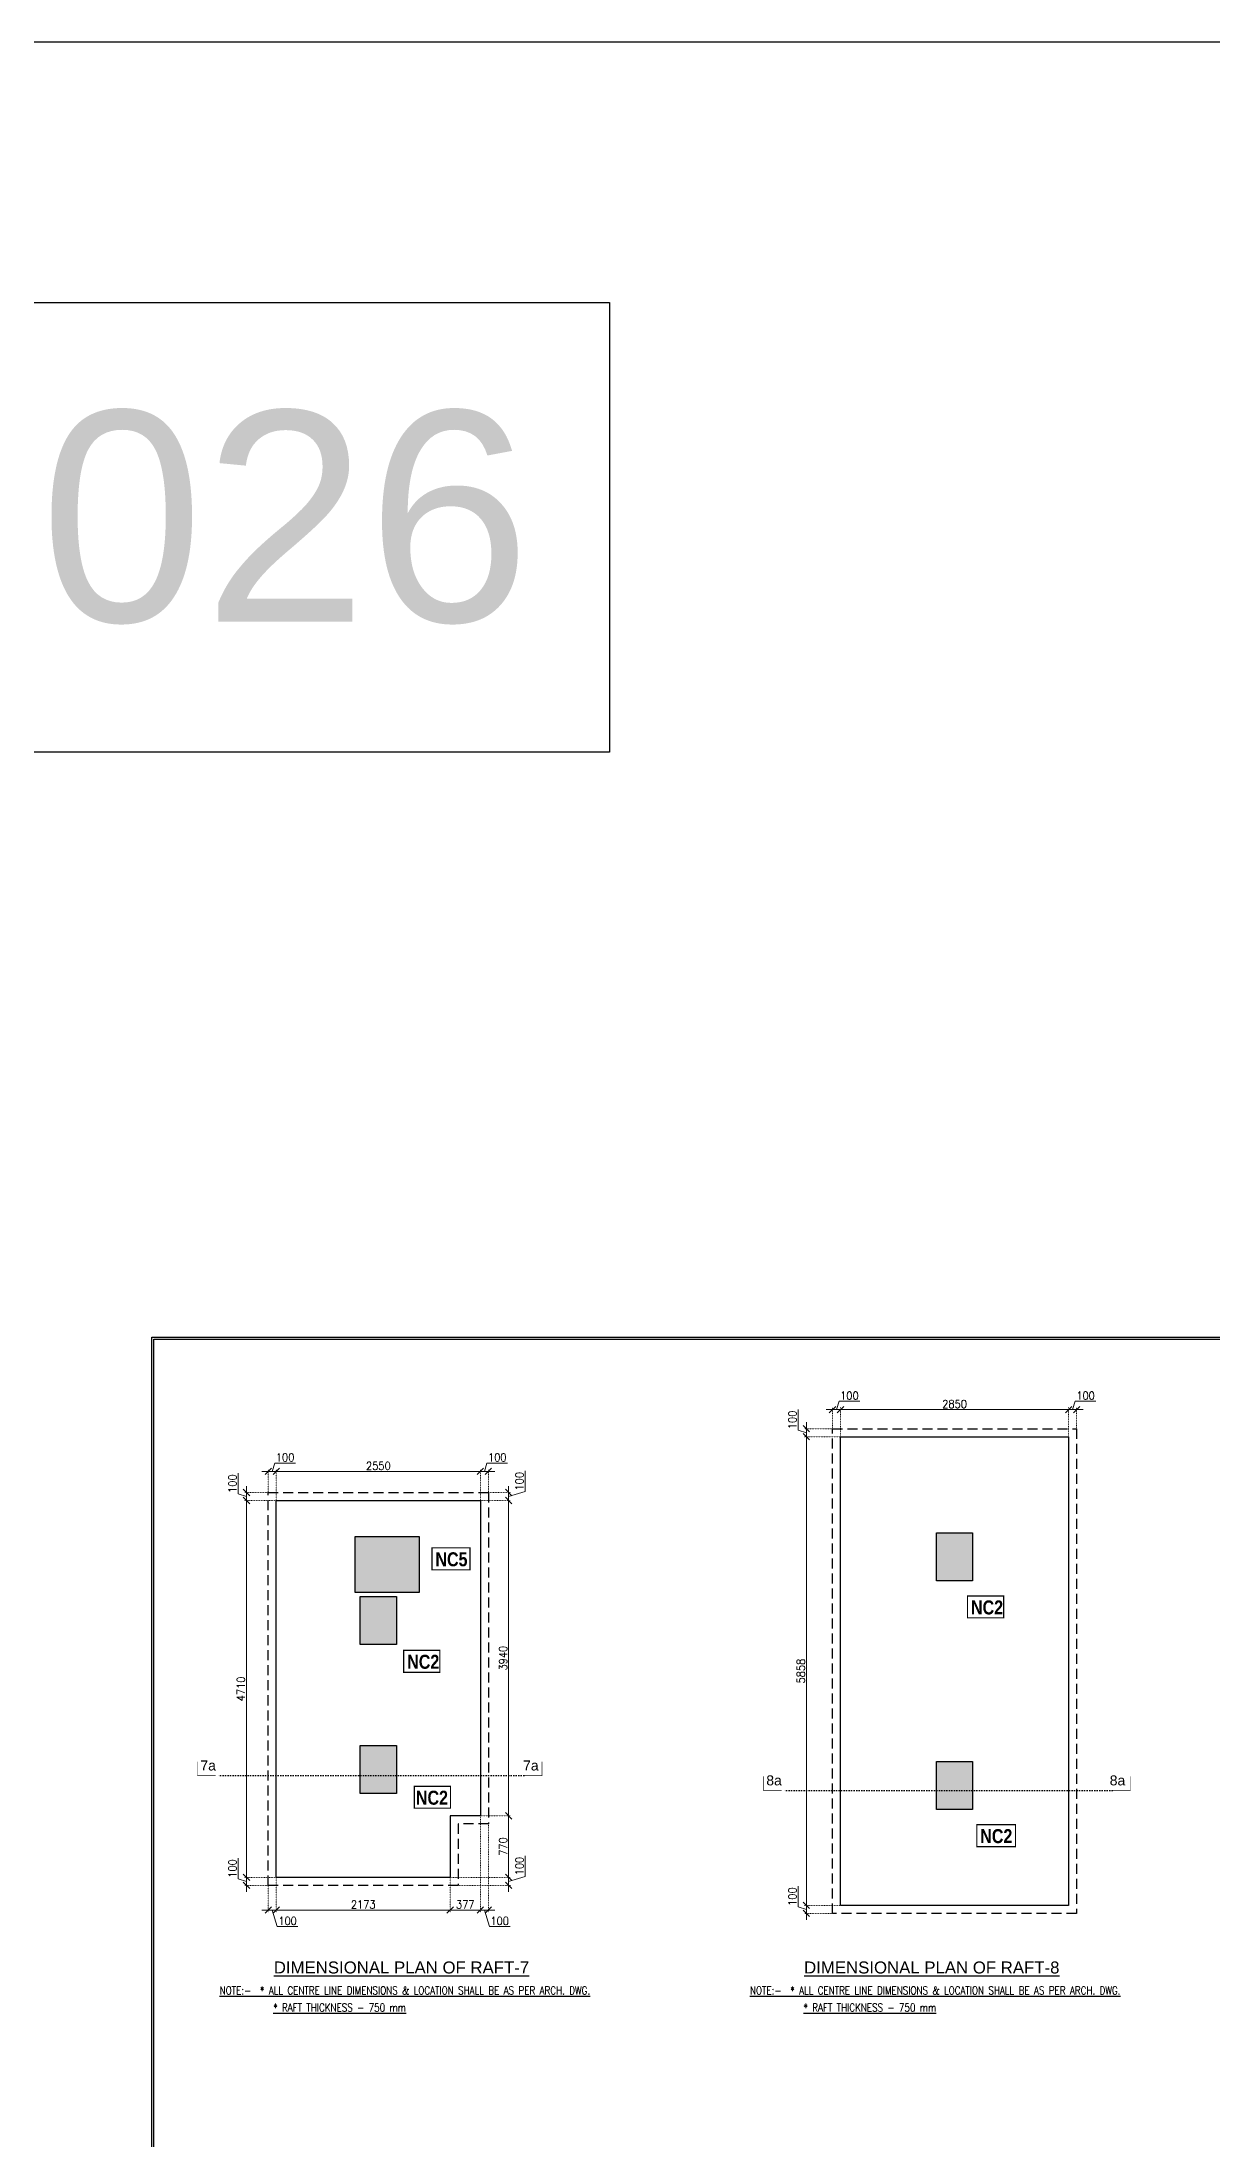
# Model space of a CAD drawing. Header units: millimetres. Extents: x 149548 to 2403857, y -1677380 to -1015873.
# Drawn here: x 2281519 to 2310755, y -1600729 to -1548312 of the extents above; entities that cross this region are included whole.
import ezdxf
from ezdxf.enums import TextEntityAlignment as Align

# ---------------------------------------------------------------- set-up
doc = ezdxf.new("R2010")
doc.units = ezdxf.units.MM
doc.header["$MEASUREMENT"] = 0
doc.header["$PDMODE"] = 98
doc.linetypes.add('DOT', pattern=[0.25, 0, -0.25])
doc.linetypes.add('HIDDEN', pattern=[0.375, 0.25, -0.125])
for name, color, linetype in [('Footing_ST', 241, 'Continuous'), ('Pcc_ST', 6, 'Continuous'), ('STR.COLUMN', 1, 'Continuous'), ('Text', 7, 'Continuous')]:
    doc.layers.add(name, color=color, linetype=linetype)
doc.layers.add('s-dm', color=171, linetype='Continuous', lineweight=15)
doc.layers.add('SEC. MARK', color=4, linetype='Continuous', lineweight=25)
doc.styles.add('arial', font='arial.ttf')
doc.styles.add('G3-TEXT', font='ARIALNB.TTF', dxfattribs={"height": 3})
doc.styles.add('PDF Arial', font='arial.ttf')
doc.styles.add('ROMANS', font='romans.shx')
doc.styles.add('RS', font='romans.shx', dxfattribs={"width": 0.9})
doc.dimstyles.new('Maheboob', dxfattribs={"dimtxt": 100, "dimasz": 100, "dimexe": 0, "dimexo": 0, "dimgap": 50, "dimtad": 1, "dimdec": 0, "dimdsep": 46, "dimtxsty": 'RS', "dimblk": 'ME', "dimcen": 225, "dimdle": 25, "dimclrd": 256, "dimclre": 256, "dimclrt": 7, "dimadec": 1, "dimazin": 1, "dimtfac": 1, "dimtdec": 0, "dimtmove": 0, "dimatfit": 0, "dimldrblk": 'ME', "dimfxl": 1, "dimlwd": -1, "dimlwe": -1, "dimarcsym": 0})

# ---------------------------------------------------------------- blocks, each defined once
blk = doc.blocks.new('_Oblique')
at = {"color": 0, "linetype": 'ByBlock', "lineweight": -2}
blk.add_line((-0.5, -0.5), (0.5, 0.5), dxfattribs=at)
blk = doc.blocks.new('*D152')
at = {"layer": 'Defpoints', "color": 0, "transparency": 16777216}
for p in [(2286630, -1594188), (2287174, -1594388), (2287374, -1594188)]:
    blk.add_point(p, dxfattribs=at)
at = {"layer": 's-dm', "transparency": 16777216}
for p, q in [((2286420, -1593708), (2286420, -1594225)), ((2286420, -1594225), (2286630, -1594288)), ((2286630, -1594188), (2286630, -1594028)), ((2286630, -1594438), (2286630, -1594138)), ((2286630, -1594388), (2286630, -1594548))]:
    blk.add_line(p, q, dxfattribs=at)
at = {"layer": 's-dm', "linetype": 'DOT', "transparency": 16777216}
for p, q in [((2287374, -1594188), (2286580, -1594188)), ((2287174, -1594388), (2286580, -1594388))]:
    blk.add_line(p, q, dxfattribs=at)
at = {"layer": 's-dm', "linetype": 'ByBlock', "transparency": 16777216, "xscale": 160, "yscale": 160, "zscale": 160}
for p, rotation in [((2286630, -1594188), 270), ((2286630, -1594388), 90)]:
    blk.add_blockref('_Oblique', p, dxfattribs=dict(at, rotation=rotation))
at = {"layer": 's-dm', "color": 7, "transparency": 16777216, "insert": (2286280, -1593966), "char_height": 200, "attachment_point": 5, "rotation": 90, "style": 'RS'}
blk.add_mtext('100', dxfattribs=at)
blk = doc.blocks.new('ME')
at = {"layer": 's-dm', "color": 2, "ltscale": 50}
for p, q in [((0, -1.04), (0, 1.04)), ((-1.04, 0), (1.04, 0))]:
    blk.add_line(p, q, dxfattribs=at)
blk.add_lwpolyline([(0.74, 0.74), (-0.74, -0.74)], dxfattribs=at)
blk = doc.blocks.new('*D153')
at = {"layer": 'Defpoints', "color": 0, "transparency": 16777216}
for p in [(2286630, -1584768), (2287374, -1584768), (2287374, -1594188)]:
    blk.add_point(p, dxfattribs=at)
at = {"layer": 's-dm', "linetype": 'DOT', "transparency": 16777216}
for p, q in [((2287374, -1584768), (2286580, -1584768)), ((2287374, -1594188), (2286580, -1594188))]:
    blk.add_line(p, q, dxfattribs=at)
at = {"layer": 's-dm', "transparency": 16777216}
blk.add_line((2286630, -1594238), (2286630, -1584718), dxfattribs=at)
at = {"layer": 's-dm', "linetype": 'ByBlock', "transparency": 16777216, "xscale": 160, "yscale": 160, "zscale": 160}
for p, rotation in [((2286630, -1584768), 90), ((2286630, -1594188), 270)]:
    blk.add_blockref('_Oblique', p, dxfattribs=dict(at, rotation=rotation))
at = {"layer": 's-dm', "color": 7, "transparency": 16777216, "insert": (2286490, -1589478), "char_height": 200, "attachment_point": 5, "rotation": 90, "style": 'RS'}
blk.add_mtext('4710', dxfattribs=at)
blk = doc.blocks.new('*D154')
at = {"layer": 'Defpoints', "color": 0, "transparency": 16777216}
for p in [(2286630, -1584568), (2287174, -1584568), (2287374, -1584768)]:
    blk.add_point(p, dxfattribs=at)
at = {"layer": 's-dm', "transparency": 16777216}
for p, q in [((2286420, -1584088), (2286420, -1584605)), ((2286630, -1584568), (2286630, -1584408)), ((2286630, -1584818), (2286630, -1584518)), ((2286420, -1584605), (2286630, -1584668)), ((2286630, -1584768), (2286630, -1584928))]:
    blk.add_line(p, q, dxfattribs=at)
at = {"layer": 's-dm', "linetype": 'DOT', "transparency": 16777216}
for p, q in [((2287174, -1584568), (2286580, -1584568)), ((2287374, -1584768), (2286580, -1584768))]:
    blk.add_line(p, q, dxfattribs=at)
at = {"layer": 's-dm', "linetype": 'ByBlock', "transparency": 16777216, "xscale": 160, "yscale": 160, "zscale": 160}
for p, rotation in [((2286630, -1584568), 270), ((2286630, -1584768), 90)]:
    blk.add_blockref('_Oblique', p, dxfattribs=dict(at, rotation=rotation))
at = {"layer": 's-dm', "color": 7, "transparency": 16777216, "insert": (2286280, -1584346), "char_height": 200, "attachment_point": 5, "rotation": 90, "style": 'RS'}
blk.add_mtext('100', dxfattribs=at)
blk = doc.blocks.new('*D155')
at = {"layer": 'Defpoints', "color": 0, "transparency": 16777216}
for p in [(2287374, -1584041), (2287174, -1584568), (2287374, -1584768)]:
    blk.add_point(p, dxfattribs=at)
at = {"layer": 's-dm', "transparency": 16777216}
for p, q in [((2287174, -1584041), (2287014, -1584041)), ((2287124, -1584041), (2287424, -1584041)), ((2287337, -1583831), (2287274, -1584041)), ((2287854, -1583831), (2287337, -1583831)), ((2287374, -1584041), (2287534, -1584041))]:
    blk.add_line(p, q, dxfattribs=at)
at = {"layer": 's-dm', "linetype": 'DOT', "transparency": 16777216}
for p, q in [((2287174, -1584568), (2287174, -1583991)), ((2287374, -1584768), (2287374, -1583991))]:
    blk.add_line(p, q, dxfattribs=at)
at = {"layer": 's-dm', "linetype": 'ByBlock', "transparency": 16777216, "xscale": 160, "yscale": 160, "zscale": 160}
blk.add_blockref('_Oblique', (2287174, -1584041), dxfattribs=at)
at = {"layer": 's-dm', "linetype": 'ByBlock', "transparency": 16777216, "xscale": 160, "yscale": 160, "zscale": 160, "rotation": 180}
blk.add_blockref('_Oblique', (2287374, -1584041), dxfattribs=at)
at = {"layer": 's-dm', "color": 7, "transparency": 16777216, "insert": (2287595, -1583691), "char_height": 200, "attachment_point": 5, "style": 'RS'}
blk.add_mtext('100', dxfattribs=at)
blk = doc.blocks.new('*D156')
at = {"layer": 'Defpoints', "color": 0, "transparency": 16777216}
for p in [(2292474, -1584041), (2287374, -1584768), (2292474, -1584768)]:
    blk.add_point(p, dxfattribs=at)
at = {"layer": 's-dm', "transparency": 16777216}
blk.add_line((2287324, -1584041), (2292524, -1584041), dxfattribs=at)
at = {"layer": 's-dm', "linetype": 'DOT', "transparency": 16777216}
for p, q in [((2287374, -1584768), (2287374, -1583991)), ((2292474, -1584768), (2292474, -1583991))]:
    blk.add_line(p, q, dxfattribs=at)
at = {"layer": 's-dm', "linetype": 'ByBlock', "transparency": 16777216, "xscale": 160, "yscale": 160, "zscale": 160, "rotation": 180}
blk.add_blockref('_Oblique', (2287374, -1584041), dxfattribs=at)
at = {"layer": 's-dm', "linetype": 'ByBlock', "transparency": 16777216, "xscale": 160, "yscale": 160, "zscale": 160}
blk.add_blockref('_Oblique', (2292474, -1584041), dxfattribs=at)
at = {"layer": 's-dm', "color": 7, "transparency": 16777216, "insert": (2289924, -1583901), "char_height": 200, "attachment_point": 5, "style": 'RS'}
blk.add_mtext('2550', dxfattribs=at)
blk = doc.blocks.new('*D157')
at = {"layer": 'Defpoints', "color": 0, "transparency": 16777216}
for p in [(2292674, -1584041), (2292674, -1584568), (2292474, -1584768)]:
    blk.add_point(p, dxfattribs=at)
at = {"layer": 's-dm', "transparency": 16777216}
for p, q in [((2292474, -1584041), (2292314, -1584041)), ((2292424, -1584041), (2292724, -1584041)), ((2292637, -1583831), (2292574, -1584041)), ((2293154, -1583831), (2292637, -1583831)), ((2292674, -1584041), (2292834, -1584041))]:
    blk.add_line(p, q, dxfattribs=at)
at = {"layer": 's-dm', "linetype": 'DOT', "transparency": 16777216}
for p, q in [((2292474, -1584768), (2292474, -1583991)), ((2292674, -1584568), (2292674, -1583991))]:
    blk.add_line(p, q, dxfattribs=at)
at = {"layer": 's-dm', "linetype": 'ByBlock', "transparency": 16777216, "xscale": 160, "yscale": 160, "zscale": 160}
blk.add_blockref('_Oblique', (2292474, -1584041), dxfattribs=at)
at = {"layer": 's-dm', "linetype": 'ByBlock', "transparency": 16777216, "xscale": 160, "yscale": 160, "zscale": 160, "rotation": 180}
blk.add_blockref('_Oblique', (2292674, -1584041), dxfattribs=at)
at = {"layer": 's-dm', "color": 7, "transparency": 16777216, "insert": (2292895, -1583691), "char_height": 200, "attachment_point": 5, "style": 'RS'}
blk.add_mtext('100', dxfattribs=at)
blk = doc.blocks.new('*D300')
at = {"layer": 'Defpoints', "color": 0, "transparency": 16777216}
for p in [(2300620, -1594890), (2301472, -1594890), (2301272, -1595090)]:
    blk.add_point(p, dxfattribs=at)
at = {"layer": 's-dm', "transparency": 16777216}
for p, q in [((2300410, -1594410), (2300410, -1594927)), ((2300410, -1594927), (2300620, -1594990)), ((2300620, -1594890), (2300620, -1594730)), ((2300620, -1595140), (2300620, -1594840)), ((2300620, -1595090), (2300620, -1595250))]:
    blk.add_line(p, q, dxfattribs=at)
at = {"layer": 's-dm', "linetype": 'DOT', "transparency": 16777216}
for p, q in [((2301472, -1594890), (2300570, -1594890)), ((2301272, -1595090), (2300570, -1595090))]:
    blk.add_line(p, q, dxfattribs=at)
at = {"layer": 's-dm', "linetype": 'ByBlock', "transparency": 16777216, "xscale": 160, "yscale": 160, "zscale": 160}
for p, rotation in [((2300620, -1594890), 270), ((2300620, -1595090), 90)]:
    blk.add_blockref('_Oblique', p, dxfattribs=dict(at, rotation=rotation))
at = {"layer": 's-dm', "color": 7, "transparency": 16777216, "insert": (2300270, -1594669), "char_height": 200, "attachment_point": 5, "rotation": 90, "style": 'RS'}
blk.add_mtext('100', dxfattribs=at)
blk = doc.blocks.new('*D301')
at = {"layer": 'Defpoints', "color": 0, "transparency": 16777216}
for p in [(2300620, -1583174), (2301472, -1583174), (2301472, -1594890)]:
    blk.add_point(p, dxfattribs=at)
at = {"layer": 's-dm', "linetype": 'DOT', "transparency": 16777216}
for p, q in [((2301472, -1583174), (2300570, -1583174)), ((2301472, -1594890), (2300570, -1594890))]:
    blk.add_line(p, q, dxfattribs=at)
at = {"layer": 's-dm', "transparency": 16777216}
blk.add_line((2300620, -1594940), (2300620, -1583124), dxfattribs=at)
at = {"layer": 's-dm', "linetype": 'ByBlock', "transparency": 16777216, "xscale": 160, "yscale": 160, "zscale": 160}
for p, rotation in [((2300620, -1583174), 90), ((2300620, -1594890), 270)]:
    blk.add_blockref('_Oblique', p, dxfattribs=dict(at, rotation=rotation))
at = {"layer": 's-dm', "color": 7, "transparency": 16777216, "insert": (2300480, -1589032), "char_height": 200, "attachment_point": 5, "rotation": 90, "style": 'RS'}
blk.add_mtext('5858', dxfattribs=at)
blk = doc.blocks.new('*D302')
at = {"layer": 'Defpoints', "color": 0, "transparency": 16777216}
for p in [(2300620, -1582974), (2301272, -1582974), (2301472, -1583174)]:
    blk.add_point(p, dxfattribs=at)
at = {"layer": 's-dm', "transparency": 16777216}
for p, q in [((2300410, -1582494), (2300410, -1583011)), ((2300620, -1582974), (2300620, -1582814)), ((2300620, -1583224), (2300620, -1582924)), ((2300410, -1583011), (2300620, -1583074)), ((2300620, -1583174), (2300620, -1583334))]:
    blk.add_line(p, q, dxfattribs=at)
at = {"layer": 's-dm', "linetype": 'DOT', "transparency": 16777216}
for p, q in [((2301272, -1582974), (2300570, -1582974)), ((2301472, -1583174), (2300570, -1583174))]:
    blk.add_line(p, q, dxfattribs=at)
at = {"layer": 's-dm', "linetype": 'ByBlock', "transparency": 16777216, "xscale": 160, "yscale": 160, "zscale": 160}
for p, rotation in [((2300620, -1582974), 270), ((2300620, -1583174), 90)]:
    blk.add_blockref('_Oblique', p, dxfattribs=dict(at, rotation=rotation))
at = {"layer": 's-dm', "color": 7, "transparency": 16777216, "insert": (2300270, -1582753), "char_height": 200, "attachment_point": 5, "rotation": 90, "style": 'RS'}
blk.add_mtext('100', dxfattribs=at)
blk = doc.blocks.new('*D303')
at = {"layer": 'Defpoints', "color": 0, "transparency": 16777216}
for p in [(2301272, -1582974), (2301472, -1582497), (2301472, -1583174)]:
    blk.add_point(p, dxfattribs=at)
at = {"layer": 's-dm', "linetype": 'DOT', "transparency": 16777216}
for p, q in [((2301272, -1582974), (2301272, -1582447)), ((2301472, -1583174), (2301472, -1582447))]:
    blk.add_line(p, q, dxfattribs=at)
at = {"layer": 's-dm', "transparency": 16777216}
for p, q in [((2301435, -1582287), (2301372, -1582497)), ((2301952, -1582287), (2301435, -1582287)), ((2301272, -1582497), (2301112, -1582497)), ((2301222, -1582497), (2301522, -1582497)), ((2301472, -1582497), (2301632, -1582497))]:
    blk.add_line(p, q, dxfattribs=at)
at = {"layer": 's-dm', "linetype": 'ByBlock', "transparency": 16777216, "xscale": 160, "yscale": 160, "zscale": 160}
blk.add_blockref('_Oblique', (2301272, -1582497), dxfattribs=at)
at = {"layer": 's-dm', "linetype": 'ByBlock', "transparency": 16777216, "xscale": 160, "yscale": 160, "zscale": 160, "rotation": 180}
blk.add_blockref('_Oblique', (2301472, -1582497), dxfattribs=at)
at = {"layer": 's-dm', "color": 7, "transparency": 16777216, "insert": (2301694, -1582147), "char_height": 200, "attachment_point": 5, "style": 'RS'}
blk.add_mtext('100', dxfattribs=at)
blk = doc.blocks.new('*D304')
at = {"layer": 'Defpoints', "color": 0, "transparency": 16777216}
for p in [(2307172, -1582497), (2301472, -1583174), (2307172, -1583174)]:
    blk.add_point(p, dxfattribs=at)
at = {"layer": 's-dm', "linetype": 'DOT', "transparency": 16777216}
for p, q in [((2301472, -1583174), (2301472, -1582447)), ((2307172, -1583174), (2307172, -1582447))]:
    blk.add_line(p, q, dxfattribs=at)
at = {"layer": 's-dm', "transparency": 16777216}
blk.add_line((2301422, -1582497), (2307222, -1582497), dxfattribs=at)
at = {"layer": 's-dm', "linetype": 'ByBlock', "transparency": 16777216, "xscale": 160, "yscale": 160, "zscale": 160, "rotation": 180}
blk.add_blockref('_Oblique', (2301472, -1582497), dxfattribs=at)
at = {"layer": 's-dm', "linetype": 'ByBlock', "transparency": 16777216, "xscale": 160, "yscale": 160, "zscale": 160}
blk.add_blockref('_Oblique', (2307172, -1582497), dxfattribs=at)
at = {"layer": 's-dm', "color": 7, "transparency": 16777216, "insert": (2304322, -1582357), "char_height": 200, "attachment_point": 5, "style": 'RS'}
blk.add_mtext('2850', dxfattribs=at)
blk = doc.blocks.new('*D169')
at = {"layer": 'Defpoints', "color": 0, "transparency": 16777216}
for p in [(2307372, -1582497), (2307372, -1582974), (2307172, -1583174)]:
    blk.add_point(p, dxfattribs=at)
at = {"layer": 's-dm', "linetype": 'DOT', "transparency": 16777216}
for p, q in [((2307172, -1583174), (2307172, -1582447)), ((2307372, -1582974), (2307372, -1582447))]:
    blk.add_line(p, q, dxfattribs=at)
at = {"layer": 's-dm', "transparency": 16777216}
for p, q in [((2307335, -1582287), (2307272, -1582497)), ((2307852, -1582287), (2307335, -1582287)), ((2307172, -1582497), (2307012, -1582497)), ((2307122, -1582497), (2307422, -1582497)), ((2307372, -1582497), (2307532, -1582497))]:
    blk.add_line(p, q, dxfattribs=at)
at = {"layer": 's-dm', "linetype": 'ByBlock', "transparency": 16777216, "xscale": 160, "yscale": 160, "zscale": 160}
blk.add_blockref('_Oblique', (2307172, -1582497), dxfattribs=at)
at = {"layer": 's-dm', "linetype": 'ByBlock', "transparency": 16777216, "xscale": 160, "yscale": 160, "zscale": 160, "rotation": 180}
blk.add_blockref('_Oblique', (2307372, -1582497), dxfattribs=at)
at = {"layer": 's-dm', "color": 7, "transparency": 16777216, "insert": (2307594, -1582147), "char_height": 200, "attachment_point": 5, "style": 'RS'}
blk.add_mtext('100', dxfattribs=at)
blk = doc.blocks.new('*D180')
at = {"layer": 'Defpoints', "color": 0, "transparency": 16777216}
for p in [(2287174, -1594388), (2287374, -1594188), (2287374, -1595006)]:
    blk.add_point(p, dxfattribs=at)
at = {"layer": 's-dm', "linetype": 'DOT', "transparency": 16777216}
for p, q in [((2287174, -1594388), (2287174, -1595056)), ((2287374, -1594188), (2287374, -1595056))]:
    blk.add_line(p, q, dxfattribs=at)
at = {"layer": 's-dm', "transparency": 16777216}
for p, q in [((2287174, -1595006), (2287014, -1595006)), ((2287124, -1595006), (2287424, -1595006)), ((2287397, -1595416), (2287274, -1595006)), ((2287374, -1595006), (2287534, -1595006)), ((2287914, -1595416), (2287397, -1595416))]:
    blk.add_line(p, q, dxfattribs=at)
at = {"layer": 's-dm', "linetype": 'ByBlock', "transparency": 16777216, "xscale": 160, "yscale": 160, "zscale": 160}
blk.add_blockref('_Oblique', (2287174, -1595006), dxfattribs=at)
at = {"layer": 's-dm', "linetype": 'ByBlock', "transparency": 16777216, "xscale": 160, "yscale": 160, "zscale": 160, "rotation": 180}
blk.add_blockref('_Oblique', (2287374, -1595006), dxfattribs=at)
at = {"layer": 's-dm', "color": 7, "transparency": 16777216, "insert": (2287655, -1595276), "char_height": 200, "attachment_point": 5, "style": 'RS'}
blk.add_mtext('100', dxfattribs=at)
blk = doc.blocks.new('*D181')
at = {"layer": 'Defpoints', "color": 0, "transparency": 16777216}
for p in [(2287374, -1594188), (2291719, -1594188), (2291719, -1595006)]:
    blk.add_point(p, dxfattribs=at)
at = {"layer": 's-dm', "linetype": 'DOT', "transparency": 16777216}
for p, q in [((2287374, -1594188), (2287374, -1595056)), ((2291719, -1594188), (2291719, -1595056))]:
    blk.add_line(p, q, dxfattribs=at)
at = {"layer": 's-dm', "transparency": 16777216}
blk.add_line((2287324, -1595006), (2291769, -1595006), dxfattribs=at)
at = {"layer": 's-dm', "linetype": 'ByBlock', "transparency": 16777216, "xscale": 160, "yscale": 160, "zscale": 160, "rotation": 180}
blk.add_blockref('_Oblique', (2287374, -1595006), dxfattribs=at)
at = {"layer": 's-dm', "linetype": 'ByBlock', "transparency": 16777216, "xscale": 160, "yscale": 160, "zscale": 160}
blk.add_blockref('_Oblique', (2291719, -1595006), dxfattribs=at)
at = {"layer": 's-dm', "color": 7, "transparency": 16777216, "insert": (2289546, -1594866), "char_height": 200, "attachment_point": 5, "style": 'RS'}
blk.add_mtext('2173', dxfattribs=at)
blk = doc.blocks.new('*D76')
at = {"layer": 'Defpoints', "color": 0, "transparency": 16777216}
for p in [(2292474, -1592649), (2291719, -1594188), (2292474, -1595006)]:
    blk.add_point(p, dxfattribs=at)
at = {"layer": 's-dm', "linetype": 'DOT', "transparency": 16777216}
for p, q in [((2292474, -1592649), (2292474, -1595056)), ((2291719, -1594188), (2291719, -1595056))]:
    blk.add_line(p, q, dxfattribs=at)
at = {"layer": 's-dm', "transparency": 16777216}
blk.add_line((2291669, -1595006), (2292524, -1595006), dxfattribs=at)
at = {"layer": 's-dm', "linetype": 'ByBlock', "transparency": 16777216, "xscale": 160, "yscale": 160, "zscale": 160, "rotation": 180}
blk.add_blockref('_Oblique', (2291719, -1595006), dxfattribs=at)
at = {"layer": 's-dm', "linetype": 'ByBlock', "transparency": 16777216, "xscale": 160, "yscale": 160, "zscale": 160}
blk.add_blockref('_Oblique', (2292474, -1595006), dxfattribs=at)
at = {"layer": 's-dm', "color": 7, "transparency": 16777216, "insert": (2292096, -1594866), "char_height": 200, "attachment_point": 5, "style": 'RS'}
blk.add_mtext('377', dxfattribs=at)
blk = doc.blocks.new('*D182')
at = {"layer": 'Defpoints', "color": 0, "transparency": 16777216}
for p in [(2292474, -1592649), (2292674, -1592849), (2292674, -1595006)]:
    blk.add_point(p, dxfattribs=at)
at = {"layer": 's-dm', "linetype": 'DOT', "transparency": 16777216}
for p, q in [((2292474, -1592649), (2292474, -1595056)), ((2292674, -1592849), (2292674, -1595056))]:
    blk.add_line(p, q, dxfattribs=at)
at = {"layer": 's-dm', "transparency": 16777216}
for p, q in [((2292474, -1595006), (2292314, -1595006)), ((2292424, -1595006), (2292724, -1595006)), ((2292697, -1595416), (2292574, -1595006)), ((2292674, -1595006), (2292834, -1595006)), ((2293214, -1595416), (2292697, -1595416))]:
    blk.add_line(p, q, dxfattribs=at)
at = {"layer": 's-dm', "linetype": 'ByBlock', "transparency": 16777216, "xscale": 160, "yscale": 160, "zscale": 160}
blk.add_blockref('_Oblique', (2292474, -1595006), dxfattribs=at)
at = {"layer": 's-dm', "linetype": 'ByBlock', "transparency": 16777216, "xscale": 160, "yscale": 160, "zscale": 160, "rotation": 180}
blk.add_blockref('_Oblique', (2292674, -1595006), dxfattribs=at)
at = {"layer": 's-dm', "color": 7, "transparency": 16777216, "insert": (2292955, -1595276), "char_height": 200, "attachment_point": 5, "style": 'RS'}
blk.add_mtext('100', dxfattribs=at)
blk = doc.blocks.new('*D183')
at = {"layer": 'Defpoints', "color": 0, "transparency": 16777216}
for p in [(2291719, -1592649), (2293180, -1592649), (2291719, -1594188)]:
    blk.add_point(p, dxfattribs=at)
at = {"layer": 's-dm', "linetype": 'DOT', "transparency": 16777216}
for p, q in [((2291719, -1592649), (2293230, -1592649)), ((2291719, -1594188), (2293230, -1594188))]:
    blk.add_line(p, q, dxfattribs=at)
at = {"layer": 's-dm', "transparency": 16777216}
blk.add_line((2293180, -1594238), (2293180, -1592599), dxfattribs=at)
at = {"layer": 's-dm', "linetype": 'ByBlock', "transparency": 16777216, "xscale": 160, "yscale": 160, "zscale": 160}
for p, rotation in [((2293180, -1592649), 90), ((2293180, -1594188), 270)]:
    blk.add_blockref('_Oblique', p, dxfattribs=dict(at, rotation=rotation))
at = {"layer": 's-dm', "color": 7, "transparency": 16777216, "insert": (2293040, -1593418), "char_height": 200, "attachment_point": 5, "rotation": 90, "style": 'RS'}
blk.add_mtext('770', dxfattribs=at)
blk = doc.blocks.new('*D184')
at = {"layer": 'Defpoints', "color": 0, "transparency": 16777216}
for p in [(2292474, -1584768), (2293180, -1584768), (2291719, -1592649)]:
    blk.add_point(p, dxfattribs=at)
at = {"layer": 's-dm', "linetype": 'DOT', "transparency": 16777216}
for p, q in [((2292474, -1584768), (2293230, -1584768)), ((2291719, -1592649), (2293230, -1592649))]:
    blk.add_line(p, q, dxfattribs=at)
at = {"layer": 's-dm', "transparency": 16777216}
blk.add_line((2293180, -1592699), (2293180, -1584718), dxfattribs=at)
at = {"layer": 's-dm', "linetype": 'ByBlock', "transparency": 16777216, "xscale": 160, "yscale": 160, "zscale": 160}
for p, rotation in [((2293180, -1584768), 90), ((2293180, -1592649), 270)]:
    blk.add_blockref('_Oblique', p, dxfattribs=dict(at, rotation=rotation))
at = {"layer": 's-dm', "color": 7, "transparency": 16777216, "insert": (2293040, -1588708), "char_height": 200, "attachment_point": 5, "rotation": 90, "style": 'RS'}
blk.add_mtext('3940', dxfattribs=at)
blk = doc.blocks.new('*D185')
at = {"layer": 'Defpoints', "color": 0, "transparency": 16777216}
for p in [(2292674, -1584568), (2293180, -1584568), (2292474, -1584768)]:
    blk.add_point(p, dxfattribs=at)
at = {"layer": 's-dm', "transparency": 16777216}
for p, q in [((2293590, -1584028), (2293590, -1584545)), ((2293180, -1584568), (2293180, -1584408)), ((2293180, -1584818), (2293180, -1584518)), ((2293590, -1584545), (2293180, -1584668)), ((2293180, -1584768), (2293180, -1584928))]:
    blk.add_line(p, q, dxfattribs=at)
at = {"layer": 's-dm', "linetype": 'DOT', "transparency": 16777216}
for p, q in [((2292674, -1584568), (2293230, -1584568)), ((2292474, -1584768), (2293230, -1584768))]:
    blk.add_line(p, q, dxfattribs=at)
at = {"layer": 's-dm', "linetype": 'ByBlock', "transparency": 16777216, "xscale": 160, "yscale": 160, "zscale": 160}
for p, rotation in [((2293180, -1584568), 270), ((2293180, -1584768), 90)]:
    blk.add_blockref('_Oblique', p, dxfattribs=dict(at, rotation=rotation))
at = {"layer": 's-dm', "color": 7, "transparency": 16777216, "insert": (2293450, -1584287), "char_height": 200, "attachment_point": 5, "rotation": 90, "style": 'RS'}
blk.add_mtext('100', dxfattribs=at)
blk = doc.blocks.new('*D77')
at = {"layer": 'Defpoints', "color": 0, "transparency": 16777216}
for p in [(2291719, -1594188), (2291919, -1594388), (2293180, -1594388)]:
    blk.add_point(p, dxfattribs=at)
at = {"layer": 's-dm', "transparency": 16777216}
for p, q in [((2293590, -1593648), (2293590, -1594165)), ((2293180, -1594188), (2293180, -1594028)), ((2293180, -1594138), (2293180, -1594438)), ((2293590, -1594165), (2293180, -1594288)), ((2293180, -1594388), (2293180, -1594548))]:
    blk.add_line(p, q, dxfattribs=at)
at = {"layer": 's-dm', "linetype": 'DOT', "transparency": 16777216}
for p, q in [((2291719, -1594188), (2293230, -1594188)), ((2291919, -1594388), (2293230, -1594388))]:
    blk.add_line(p, q, dxfattribs=at)
at = {"layer": 's-dm', "linetype": 'ByBlock', "transparency": 16777216, "xscale": 160, "yscale": 160, "zscale": 160}
for p, rotation in [((2293180, -1594188), 270), ((2293180, -1594388), 90)]:
    blk.add_blockref('_Oblique', p, dxfattribs=dict(at, rotation=rotation))
at = {"layer": 's-dm', "color": 7, "transparency": 16777216, "insert": (2293450, -1593906), "char_height": 200, "attachment_point": 5, "rotation": 90, "style": 'RS'}
blk.add_mtext('100', dxfattribs=at)

msp = doc.modelspace()

# ---------------------------------------------------------------- hatches: boundary and pattern name
at = {"layer": 'STR.COLUMN', "transparency": 33554687}
h = msp.add_hatch(color=256, dxfattribs=at)
h.dxf.hatch_style = 1
h.paths.add_polyline_path([(2303872.2, -1585574.1), (2303872.2, -1586774.1), (2304772.2, -1586774.1), (2304772.2, -1585574.1)])
at = {"layer": 'STR.COLUMN'}
h = msp.add_hatch(color=256, dxfattribs=at)
h.dxf.hatch_style = 1
h.paths.add_polyline_path([(2289343.6, -1585667.9), (2290943.6, -1585667.9), (2290943.6, -1587067.9), (2289343.6, -1587067.9)])
at = {"layer": 'STR.COLUMN', "transparency": 33554687}
h = msp.add_hatch(color=256, dxfattribs=at)
h.dxf.hatch_style = 1
h.paths.add_polyline_path([(2289473.6, -1587167.9), (2289473.6, -1588367.9), (2290373.6, -1588367.9), (2290373.6, -1587167.9)])
h = msp.add_hatch(color=256, dxfattribs=at)
h.dxf.hatch_style = 1
h.paths.add_polyline_path([(2289473.6, -1590887.9), (2289473.6, -1592087.9), (2290373.6, -1592087.9), (2290373.6, -1590887.9)])
h = msp.add_hatch(color=256, dxfattribs=at)
h.dxf.hatch_style = 1
h.paths.add_polyline_path([(2303872.2, -1591290.3), (2303872.2, -1592490.3), (2304772.2, -1592490.3), (2304772.2, -1591290.3)])

# ---------------------------------------------------------------- linework, layer by layer
at = {"color": 5, "elevation": 0}
for points in [[(2403857.3, -1677380.4), (2150959, -1677380.4), (2150959, -1548311.6), (2403857.3, -1548311.6)], [(2254730, -1554826.6), (2295695.4, -1554826.6), (2295695.4, -1566064), (2254730, -1566064)]]:
    msp.add_lwpolyline(points, close=True, dxfattribs=at)
at = {"lineweight": -3, "elevation": 0}
for points in [[(2328816.2, -1580687.4), (2328816.2, -1612187.5), (2284266.2, -1612187.5), (2284266.2, -1580687.4)], [(2328768.2, -1612139.5), (2284314.2, -1612139.5), (2284314.2, -1580735.3), (2328768.2, -1580735.3)]]:
    msp.add_lwpolyline(points, close=True, dxfattribs=at)
at = {"color": 101, "const_width": 29.5, "elevation": 0}
for points in [[(2291263.2, -1586499.6), (2291263.2, -1585952.4), (2292214, -1585952.4), (2292214, -1586499.6)], [(2304645.4, -1587702.4), (2304645.4, -1587155.2), (2305548.7, -1587155.2), (2305548.7, -1587702.4)], [(2290557.8, -1589061.4), (2290557.8, -1588514.2), (2291461.1, -1588514.2), (2291461.1, -1589061.4)], [(2290822, -1592458.9), (2290822, -1591911.6), (2291725.3, -1591911.6), (2291725.3, -1592458.9)], [(2304876.9, -1593418.6), (2304876.9, -1592871.4), (2305845.3, -1592871.4), (2305845.3, -1593418.6)]]:
    msp.add_lwpolyline(points, close=True, dxfattribs=at)
at = {"layer": 'Footing_ST', "elevation": 0}
for points in [[(2301472.2, -1583174.1), (2307172.2, -1583174.1), (2307172.2, -1594890.3), (2301472.2, -1594890.3)], [(2291718.6, -1594187.9), (2287373.6, -1594187.9), (2287373.6, -1584767.9), (2292473.6, -1584768.3), (2292473.6, -1592648.7), (2291718.6, -1592648.7)]]:
    msp.add_lwpolyline(points, close=True, dxfattribs=at)
at = {"layer": 'Pcc_ST', "linetype": 'HIDDEN', "ltscale": 1000, "elevation": 0}
for points in [[(2301272.2, -1582974.1), (2307372.2, -1582974.1), (2307372.2, -1595090.3), (2301272.2, -1595090.3)], [(2291918.6, -1594387.9), (2287173.6, -1594387.9), (2287173.6, -1584567.9), (2292673.6, -1584568.3), (2292673.6, -1592848.7), (2291918.6, -1592848.7)]]:
    msp.add_lwpolyline(points, close=True, dxfattribs=at)
at = {"layer": 'SEC. MARK', "linetype": 'DOT', "ltscale": 250}
for p, q in [((2293556, -1591643.7), (2285861.8, -1591643.7)), ((2308260.6, -1592016.2), (2300002, -1592016.2))]:
    msp.add_line(p, q, dxfattribs=at)
at = {"layer": 'SEC. MARK', "const_width": 16.2, "elevation": 0}
for points in [[(2285405, -1591292), (2285405, -1591643.7), (2285861.8, -1591643.7)], [(2294012.7, -1591292), (2294012.7, -1591643.7), (2293556, -1591643.7)], [(2299545.3, -1591664.4), (2299545.3, -1592016.2), (2300002, -1592016.2)], [(2308717.3, -1591664.4), (2308717.3, -1592016.2), (2308260.6, -1592016.2)]]:
    msp.add_lwpolyline(points, dxfattribs=at)
at = {"layer": 'STR.COLUMN', "color": 5, "elevation": 0}
for points in [[(2304772.2, -1585574.1), (2304772.2, -1586774.1), (2303872.2, -1586774.1), (2303872.2, -1585574.1)], [(2289343.6, -1585667.9), (2290943.6, -1585667.9), (2290943.6, -1587067.9), (2289343.6, -1587067.9)], [(2290373.6, -1587167.9), (2290373.6, -1588367.9), (2289473.6, -1588367.9), (2289473.6, -1587167.9)], [(2290373.6, -1590887.9), (2290373.6, -1592087.9), (2289473.6, -1592087.9), (2289473.6, -1590887.9)], [(2304772.2, -1591290.3), (2304772.2, -1592490.3), (2303872.2, -1592490.3), (2303872.2, -1591290.3)]]:
    msp.add_lwpolyline(points, close=True, dxfattribs=at)

# ---------------------------------------------------------------- texts
at = {"color": 5, "linetype": 'Continuous', "lineweight": 30, "style": 'PDF Arial'}
msp.add_text('19-01-2026', height=5259.64, dxfattribs=at).set_placement((2256147.4, -1562799.6))
at = {"style": 'G3-TEXT'}
for s, p in [('NC5', (2291350, -1586412.8)), ('NC2', (2304732.2, -1587615.6)), ('NC2', (2290644.7, -1588974.6)), ('NC2', (2290862.5, -1592372)), ('NC2', (2304963.7, -1593331.8))]:
    msp.add_text(s, height=350, dxfattribs=at).set_placement(p)
at = {"layer": 'SEC. MARK', "style": 'arial'}
for s, p in [('7a', (2285477.1, -1591516.2)), ('7a', (2293540.5, -1591516.2)), ('8a', (2299617.4, -1591888.7)), ('8a', (2308198.4, -1591888.7))]:
    msp.add_text(s, height=250, dxfattribs=at).set_placement(p)
at = {"layer": 'Text', "color": 1, "style": 'arial'}
for s, p in [('%%UDIMENSIONAL PLAN OF RAFT-7', (2287312, -1596440.3, 0.6)), ('%%UDIMENSIONAL PLAN OF RAFT-8', (2300562.4, -1596440.3, 0.6))]:
    msp.add_text(s, height=300, dxfattribs=at).set_placement(p, align=Align.MIDDLE_LEFT)
at = {"layer": 'Text', "color": 7, "style": 'ROMANS', "width": 0.8}
for s, p in [('%%UNOTE:-  * ALL CENTRE LINE DIMENSIONS & LOCATION SHALL BE AS PER ARCH. DWG.', (2285958.2, -1597114.9, -0.1)), ('%%UNOTE:-  * ALL CENTRE LINE DIMENSIONS & LOCATION SHALL BE AS PER ARCH. DWG.', (2299208.6, -1597114.9, -0.1)), ('%%U* RAFT THICKNESS - 750 mm', (2287296.1, -1597541.8, 0.6)), ('%%U* RAFT THICKNESS - 750 mm', (2300546.5, -1597541.8, 0.6))]:
    msp.add_text(s, height=200, dxfattribs=at).set_placement(p)

# ---------------------------------------------------------------- dimensions: what is measured, and where the dimension line sits
at = {"layer": 's-dm', "color": 4}
for base, p1, p2, override, picture, middle in [((2301472.2, -1582496.7), (2301272.2, -1582974.1), (2301472.2, -1583174.1), {"dimscale": 2, "dimasz": 80, "dimexe": 25, "dimgap": 20, "dimlfac": 0.5, "dimtxsty": 'RS', "dimblk1": 'Oblique', "dimblk2": 'Oblique', "dimsah": 1, "dimtmove": 1, "dimldrblk": 'ME', "dimfxl": 0, "dimarcsym": 1}, '*D303', (2301475.2, -1582146.7)), ((2307172.2, -1582496.7), (2301472.2, -1583174.1), (2307172.2, -1583174.1), {"dimscale": 2, "dimasz": 80, "dimexe": 25, "dimgap": 20, "dimlfac": 0.5, "dimblk1": 'Oblique', "dimblk2": 'Oblique', "dimsah": 1, "dimtmove": 1, "dimfxl": 0, "dimarcsym": 1}, '*D304', (2304322.2, -1582356.7)), ((2307372.2, -1582496.7), (2307172.2, -1583174.1), (2307372.2, -1582974.1), {"dimscale": 2, "dimasz": 80, "dimexe": 25, "dimgap": 20, "dimlfac": 0.5, "dimblk1": 'Oblique', "dimblk2": 'Oblique', "dimsah": 1, "dimtmove": 1, "dimfxl": 0, "dimarcsym": 1}, '*D169', (2307375.2, -1582146.7)), ((2287373.6, -1584040.6), (2287173.6, -1584567.9), (2287373.6, -1584767.9), {"dimscale": 2, "dimasz": 80, "dimexe": 25, "dimgap": 20, "dimlfac": 0.5, "dimtxsty": 'RS', "dimblk1": 'Oblique', "dimblk2": 'Oblique', "dimsah": 1, "dimtmove": 1, "dimldrblk": 'ME', "dimfxl": 0, "dimarcsym": 1}, '*D155', (2287376.6, -1583690.6)), ((2292473.6, -1584040.6), (2287373.6, -1584767.9), (2292473.6, -1584767.9), {"dimscale": 2, "dimasz": 80, "dimexe": 25, "dimgap": 20, "dimlfac": 0.5, "dimblk1": 'Oblique', "dimblk2": 'Oblique', "dimsah": 1, "dimtmove": 1, "dimfxl": 0, "dimarcsym": 1}, '*D156', (2289923.6, -1583900.6)), ((2292673.6, -1584040.6), (2292473.6, -1584767.9), (2292673.6, -1584567.9), {"dimscale": 2, "dimasz": 80, "dimexe": 25, "dimgap": 20, "dimlfac": 0.5, "dimblk1": 'Oblique', "dimblk2": 'Oblique', "dimsah": 1, "dimtmove": 1, "dimfxl": 0, "dimarcsym": 1}, '*D157', (2292676.6, -1583690.6)), ((2292473.6272, -1595006.1046), (2291718.6339, -1594187.8778), (2292473.6272, -1592648.6592), {"dimscale": 2, "dimasz": 80, "dimexe": 25, "dimgap": 20, "dimlfac": 0.5, "dimblk1": 'Oblique', "dimblk2": 'Oblique', "dimsah": 1, "dimtmove": 1, "dimfxl": 0, "dimarcsym": 1}, '*D76', (2292096.1306, -1594866.1046)), ((2292673.6, -1595006.1), (2292473.6, -1592648.7), (2292673.6, -1592848.7), {"dimscale": 2, "dimasz": 80, "dimexe": 25, "dimgap": 20, "dimlfac": 0.5, "dimblk1": 'Oblique', "dimblk2": 'Oblique', "dimsah": 1, "dimtmove": 1, "dimfxl": 0, "dimarcsym": 1}, '*D182', (2292736.6, -1595276.1)), ((2287373.6, -1595006.1), (2287173.6, -1594387.9), (2287373.6, -1594187.9), {"dimscale": 2, "dimasz": 80, "dimexe": 25, "dimgap": 20, "dimlfac": 0.5, "dimtxsty": 'RS', "dimblk1": 'Oblique', "dimblk2": 'Oblique', "dimsah": 1, "dimtmove": 1, "dimldrblk": 'ME', "dimfxl": 0, "dimarcsym": 1}, '*D180', (2287436.6, -1595276.1)), ((2291718.6339, -1595006.1046), (2287373.6272, -1594187.8778), (2291718.6339, -1594187.8778), {"dimscale": 2, "dimasz": 80, "dimexe": 25, "dimgap": 20, "dimlfac": 0.5, "dimblk1": 'Oblique', "dimblk2": 'Oblique', "dimsah": 1, "dimtmove": 1, "dimfxl": 0, "dimarcsym": 1}, '*D181', (2289546.1306, -1594866.1046))]:
    dim = msp.add_linear_dim(base=base, p1=p1, p2=p2, dimstyle='Maheboob', override=override, dxfattribs=at)
    dim.commit()
    dim.dimension.update_dxf_attribs({"geometry": picture, "text_midpoint": middle})
for base, p1, p2, angle, override, picture, middle in [((2300620.4, -1582974.1), (2301472.2, -1583174.1), (2301272.2, -1582974.1), 90, {"dimscale": 2, "dimasz": 80, "dimexe": 25, "dimgap": 20, "dimlfac": 0.5, "dimblk1": 'Oblique', "dimblk2": 'Oblique', "dimsah": 1, "dimtmove": 1, "dimfxl": 0, "dimarcsym": 1}, '*D302', (2300270.4, -1582971.1)), ((2300620.4, -1583174.1), (2301472.2, -1594890.3), (2301472.2, -1583174.1), 90, {"dimscale": 2, "dimasz": 80, "dimexe": 25, "dimgap": 20, "dimlfac": 0.5, "dimblk1": 'Oblique', "dimblk2": 'Oblique', "dimsah": 1, "dimtmove": 1, "dimfxl": 0, "dimarcsym": 1}, '*D301', (2300480.4, -1589032.2)), ((2293180, -1584567.9), (2292473.6, -1584768.3), (2292673.6, -1584567.9), 90, {"dimscale": 2, "dimasz": 80, "dimexe": 25, "dimgap": 20, "dimlfac": 0.5, "dimtxsty": 'RS', "dimblk1": 'Oblique', "dimblk2": 'Oblique', "dimsah": 1, "dimtmove": 1, "dimldrblk": 'ME', "dimfxl": 0, "dimarcsym": 1}, '*D185', (2293450, -1584505.1)), ((2286630.2, -1584567.9), (2287373.6, -1584767.9), (2287173.6, -1584567.9), 90, {"dimscale": 2, "dimasz": 80, "dimexe": 25, "dimgap": 20, "dimlfac": 0.5, "dimblk1": 'Oblique', "dimblk2": 'Oblique', "dimsah": 1, "dimtmove": 1, "dimfxl": 0, "dimarcsym": 1}, '*D154', (2286280.2, -1584564.9)), ((2286630.2, -1584767.9), (2287373.6, -1594187.9), (2287373.6, -1584767.9), 90, {"dimscale": 2, "dimasz": 80, "dimexe": 25, "dimgap": 20, "dimlfac": 0.5, "dimblk1": 'Oblique', "dimblk2": 'Oblique', "dimsah": 1, "dimtmove": 1, "dimfxl": 0, "dimarcsym": 1}, '*D153', (2286490.2, -1589477.9)), ((2293180, -1584768.3), (2291718.6, -1592648.7), (2292473.6, -1584768.3), 90, {"dimscale": 2, "dimasz": 80, "dimexe": 25, "dimgap": 20, "dimlfac": 0.5, "dimtxsty": 'RS', "dimblk1": 'Oblique', "dimblk2": 'Oblique', "dimsah": 1, "dimtmove": 1, "dimldrblk": 'ME', "dimfxl": 0, "dimarcsym": 1}, '*D184', (2293040, -1588708.5)), ((2293180, -1592648.7), (2291718.6, -1594187.9), (2291718.6, -1592648.7), 90, {"dimscale": 2, "dimasz": 80, "dimexe": 25, "dimgap": 20, "dimlfac": 0.5, "dimtxsty": 'RS', "dimblk1": 'Oblique', "dimblk2": 'Oblique', "dimsah": 1, "dimtmove": 1, "dimldrblk": 'ME', "dimfxl": 0, "dimarcsym": 1}, '*D183', (2293040, -1593418.3)), ((2286630.2, -1594187.9), (2287173.6, -1594387.9), (2287373.6, -1594187.9), 90, {"dimscale": 2, "dimasz": 80, "dimexe": 25, "dimgap": 20, "dimlfac": 0.5, "dimtxsty": 'RS', "dimblk1": 'Oblique', "dimblk2": 'Oblique', "dimsah": 1, "dimtmove": 1, "dimldrblk": 'ME', "dimfxl": 0, "dimarcsym": 1}, '*D152', (2286280.2, -1594184.9)), ((2293180, -1594387.9), (2291718.6, -1594187.9), (2291918.6, -1594387.9), 270, {"dimscale": 2, "dimasz": 80, "dimexe": 25, "dimgap": 20, "dimlfac": 0.5, "dimtxsty": 'RS', "dimblk1": 'Oblique', "dimblk2": 'Oblique', "dimsah": 1, "dimtmove": 1, "dimldrblk": 'ME', "dimfxl": 0, "dimarcsym": 1}, '*D77', (2293450, -1594124.9)), ((2300620.4, -1594890.3), (2301272.2, -1595090.3), (2301472.2, -1594890.3), 90, {"dimscale": 2, "dimasz": 80, "dimexe": 25, "dimgap": 20, "dimlfac": 0.5, "dimtxsty": 'RS', "dimblk1": 'Oblique', "dimblk2": 'Oblique', "dimsah": 1, "dimtmove": 1, "dimldrblk": 'ME', "dimfxl": 0, "dimarcsym": 1}, '*D300', (2300270.4, -1594887.3))]:
    dim = msp.add_linear_dim(base=base, p1=p1, p2=p2, angle=angle, dimstyle='Maheboob', override=override, dxfattribs=at)
    dim.commit()
    dim.dimension.update_dxf_attribs({"geometry": picture, "text_midpoint": middle})

doc.saveas('drawing.dxf')
